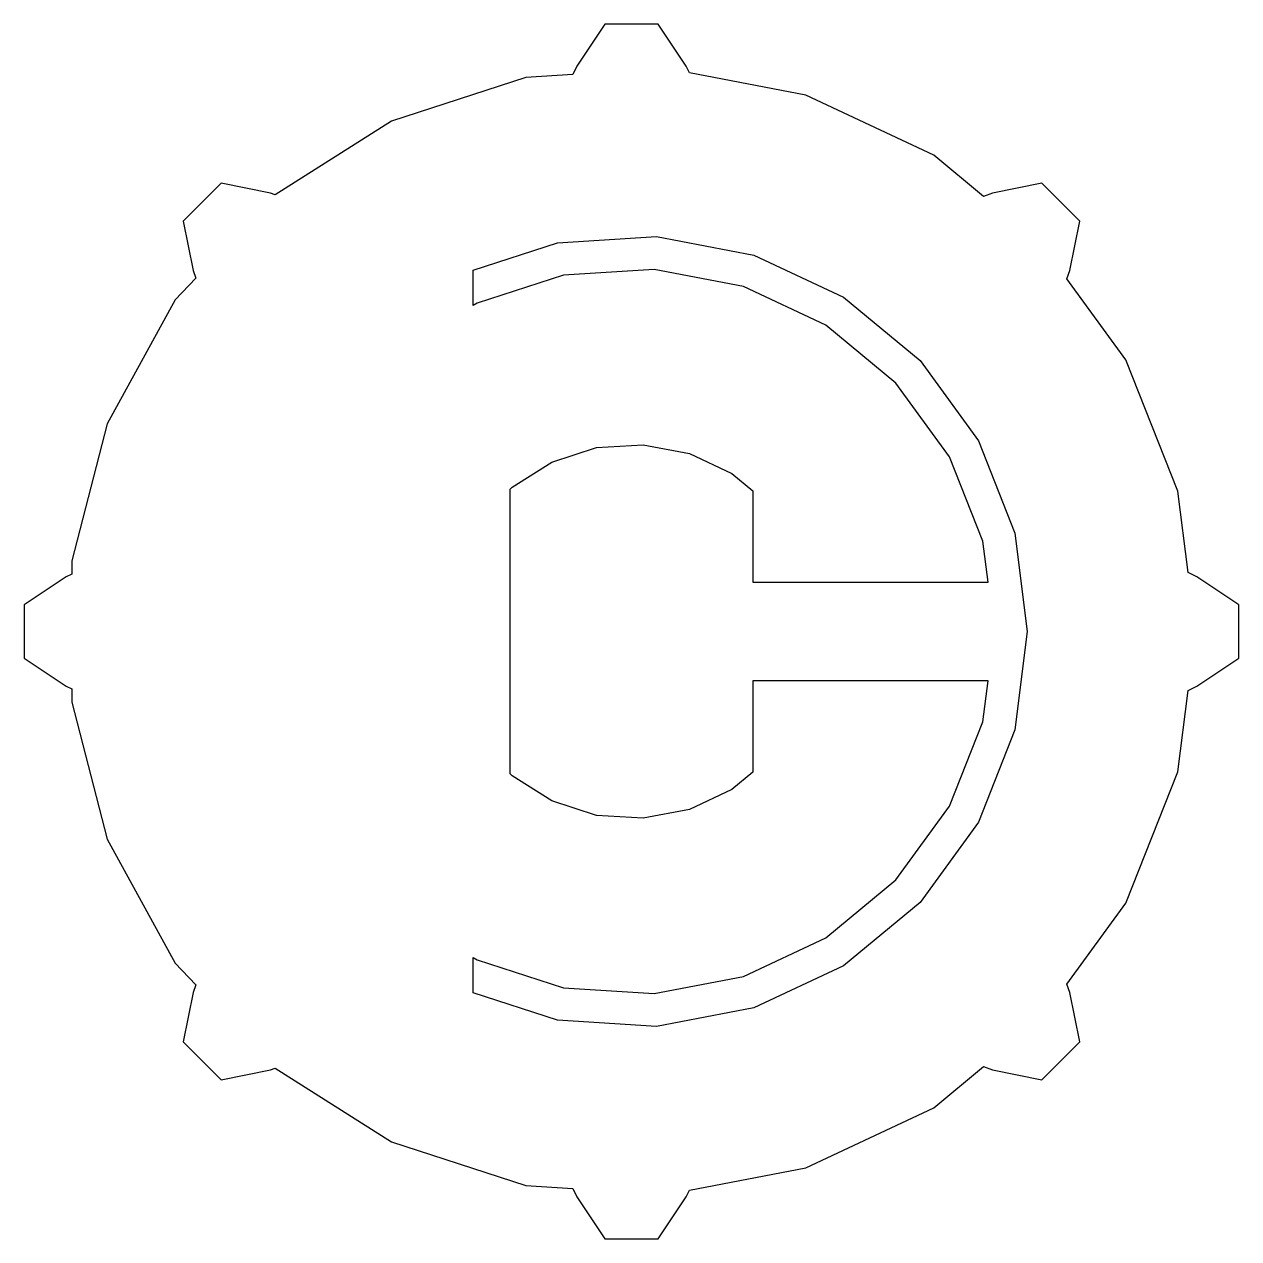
# Model space of a CAD drawing. Header units: metres. Extents: x -9.2 to 9.2, y -9.2 to 9.2.
import ezdxf

# ---------------------------------------------------------------- set-up
doc = ezdxf.new("R2010")
doc.units = ezdxf.units.M

msp = doc.modelspace()

# ---------------------------------------------------------------- linework, layer by layer
for p, q in [((-0.405609, 9.20486), (-0.82869, 8.56996)), ((0.405609, 9.20486), (-0.405609, 9.20486)), ((0.82869, 8.56996), (0.405609, 9.20486)), ((-0.82869, 8.56996), (-0.889511, 8.44337)), ((0.877609, 8.46812), (0.82869, 8.56996)), ((-1.6021, 8.39854), (-3.64041, 7.73627)), ((-0.889511, 8.44337), (-1.6021, 8.39854)), ((2.64209, 8.13153), (0.877609, 8.46812)), ((4.58131, 7.21899), (2.64209, 8.13153)), ((-3.64041, 7.73627), (-5.39967, 6.6198)), ((5.33363, 6.59663), (4.58131, 7.21899)), ((-6.222, 6.79562), (-6.79562, 6.222)), ((-5.47389, 6.64584), (-6.222, 6.79562)), ((-5.39967, 6.6198), (-5.47389, 6.64584)), ((5.47389, 6.64584), (5.33363, 6.59663)), ((6.222, 6.79562), (5.47389, 6.64584)), ((6.79562, 6.222), (6.222, 6.79562)), ((-6.79562, 6.222), (-6.64584, 5.47389)), ((6.64584, 5.47389), (6.79562, 6.222)), ((-2.39999, 5.47922), (-1.12428, 5.89372)), ((-1.12428, 5.89372), (0.37674, 5.98816)), ((0.37674, 5.98816), (1.8541, 5.70633)), ((1.8541, 5.70633), (3.21495, 5.06596)), ((-6.6051, 5.35779), (-6.91708, 5.02556)), ((-6.64584, 5.47389), (-6.6051, 5.35779)), ((-2.39999, 4.93959), (-2.39999, 5.47922)), ((-1.03059, 5.40257), (-2.34178, 4.97655)), ((0.345337, 5.48914), (-1.03059, 5.40257)), ((1.69958, 5.2308), (0.345337, 5.48914)), ((6.60095, 5.34599), (6.64584, 5.47389)), ((7.49242, 4.11899), (6.60095, 5.34599)), ((2.94704, 4.6438), (1.69958, 5.2308)), ((-6.91708, 5.02556), (-7.94958, 3.14746)), ((-2.34178, 4.97655), (-2.39999, 4.93959)), ((3.21495, 5.06596), (4.37381, 4.10727)), ((4.00932, 3.765), (2.94704, 4.6438)), ((4.37381, 4.10727), (5.25783, 2.89052)), ((8.28137, 2.1263), (7.49242, 4.11899)), ((4.81967, 2.64964), (4.00932, 3.765)), ((-7.94958, 3.14746), (-8.48257, 1.07159)), ((-1.20815, 2.56744), (-0.531693, 2.78723)), ((-0.531693, 2.78723), (0.178162, 2.83189)), ((0.178162, 2.83189), (0.876831, 2.69861)), ((5.25783, 2.89052), (5.81149, 1.49213)), ((0.876831, 2.69861), (1.5204, 2.39577)), ((5.32719, 1.36778), (4.81967, 2.64964)), ((-1.80869, 2.18633), (-1.20815, 2.56744)), ((1.5204, 2.39577), (1.83749, 2.13345)), ((-1.83749, 2.15564), (-1.80869, 2.18633)), ((-1.83749, -2.15564), (-1.83749, 2.15564)), ((1.83749, 2.13345), (1.83749, 0.75)), ((8.43724, 0.892456), (8.28137, 2.1263)), ((5.81149, 1.49213), (6, 0)), ((5.40524, 0.75), (5.32719, 1.36778)), ((-8.48257, 1.07159), (-8.48257, 0.870667)), ((-8.56996, 0.82869), (-9.20486, 0.405609)), ((-8.48257, 0.870667), (-8.56996, 0.82869)), ((1.83749, 0.75), (5.40524, 0.75)), ((8.56996, 0.82869), (8.43724, 0.892456)), ((9.20486, 0.405609), (8.56996, 0.82869)), ((-9.20486, 0.405609), (-9.20486, -0.405609)), ((9.20486, -0.405609), (9.20486, 0.405609)), ((6, 0), (5.81149, -1.49213)), ((-9.20486, -0.405609), (-8.56996, -0.82869)), ((8.56996, -0.82869), (9.20486, -0.405609)), ((-8.56996, -0.82869), (-8.48257, -0.870667)), ((-8.48257, -0.870667), (-8.48257, -1.07159)), ((5.40524, -0.75), (1.83749, -0.75)), ((1.83749, -0.75), (1.83749, -2.13345)), ((5.32719, -1.36778), (5.40524, -0.75)), ((8.28137, -2.1263), (8.43724, -0.892456)), ((8.43724, -0.892456), (8.56996, -0.82869)), ((-8.48257, -1.07159), (-7.94958, -3.14746)), ((4.81967, -2.64964), (5.32719, -1.36778)), ((5.81149, -1.49213), (5.25783, -2.89052)), ((-1.80869, -2.18633), (-1.83749, -2.15564)), ((-1.20815, -2.56744), (-1.80869, -2.18633)), ((1.83749, -2.13345), (1.5204, -2.39577)), ((7.49242, -4.11899), (8.28137, -2.1263)), ((-0.531693, -2.78723), (-1.20815, -2.56744)), ((1.5204, -2.39577), (0.876831, -2.69861)), ((0.876831, -2.69861), (0.178162, -2.83189)), ((4.00932, -3.765), (4.81967, -2.64964)), ((0.178162, -2.83189), (-0.531693, -2.78723)), ((5.25783, -2.89052), (4.37381, -4.10727)), ((-7.94958, -3.14746), (-6.91708, -5.02556)), ((2.94704, -4.6438), (4.00932, -3.765)), ((4.37381, -4.10727), (3.21495, -5.06596)), ((6.60095, -5.34599), (7.49242, -4.11899)), ((1.69958, -5.2308), (2.94704, -4.6438)), ((-2.39999, -5.47922), (-2.39999, -4.93959)), ((-2.39999, -4.93959), (-2.34178, -4.97655)), ((-6.91708, -5.02556), (-6.6051, -5.35779)), ((-2.34178, -4.97655), (-1.03059, -5.40257)), ((3.21495, -5.06596), (1.8541, -5.70633)), ((0.345337, -5.48914), (1.69958, -5.2308)), ((-6.64584, -5.47389), (-6.79562, -6.222)), ((-6.6051, -5.35779), (-6.64584, -5.47389)), ((-1.12428, -5.89372), (-2.39999, -5.47922)), ((-1.03059, -5.40257), (0.345337, -5.48914)), ((6.64584, -5.47389), (6.60095, -5.34599)), ((6.79562, -6.222), (6.64584, -5.47389)), ((1.8541, -5.70633), (0.37674, -5.98816)), ((0.37674, -5.98816), (-1.12428, -5.89372)), ((-6.79562, -6.222), (-6.222, -6.79562)), ((6.222, -6.79562), (6.79562, -6.222)), ((-5.47389, -6.64584), (-5.39967, -6.6198)), ((-5.39967, -6.6198), (-3.64041, -7.73627)), ((4.58131, -7.21899), (5.33363, -6.59663)), ((5.33363, -6.59663), (5.47389, -6.64584)), ((-6.222, -6.79562), (-5.47389, -6.64584)), ((5.47389, -6.64584), (6.222, -6.79562)), ((2.64209, -8.13153), (4.58131, -7.21899)), ((-3.64041, -7.73627), (-1.6021, -8.39854)), ((0.877609, -8.46812), (2.64209, -8.13153)), ((-1.6021, -8.39854), (-0.889511, -8.44337)), ((-0.889511, -8.44337), (-0.82869, -8.56996)), ((0.82869, -8.56996), (0.877609, -8.46812)), ((-0.82869, -8.56996), (-0.405609, -9.20486)), ((0.405609, -9.20486), (0.82869, -8.56996)), ((-0.405609, -9.20486), (0.405609, -9.20486))]:
    msp.add_line(p, q)

doc.saveas('drawing.dxf')
